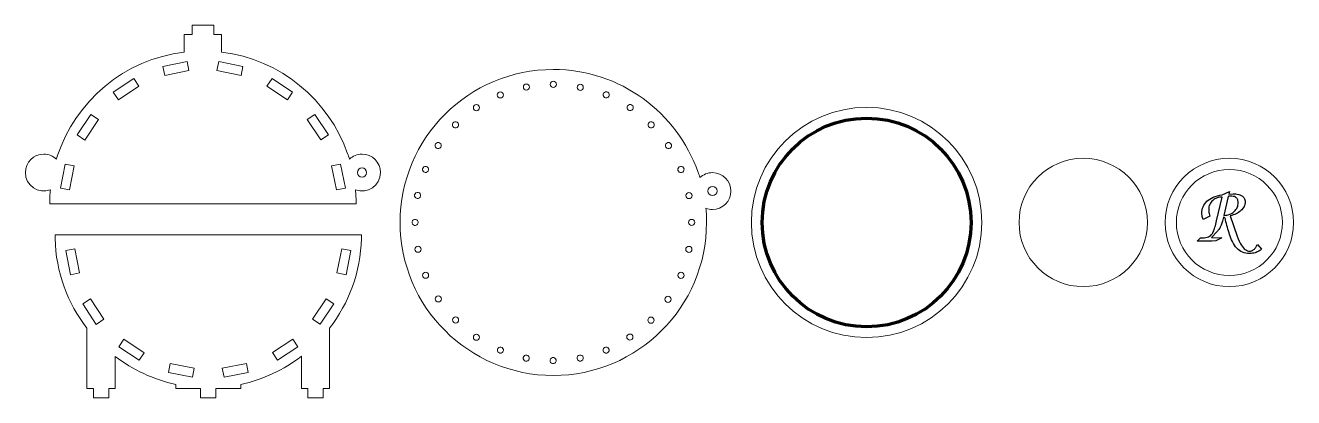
# Model space of a CAD drawing. Header units: centimetres. Extents: x -181 to 252, y -90 to 73.
# Drawn here: x 68.71 to 109.98, y -7.07 to 5.06 of the extents above; entities that cross this region are included whole.
import ezdxf

# ---------------------------------------------------------------- set-up
doc = ezdxf.new("R2010")
doc.units = ezdxf.units.CM
doc.header["$MEASUREMENT"] = 0
doc.layers.add('layer 1', color=7, linetype='Continuous')

msp = doc.modelspace()

# ---------------------------------------------------------------- linework, layer by layer
at = {"layer": 'layer 1', "color": 114, "lineweight": 20}
for centre, major_axis in [((96.08505, -1.36237), (0, 3.75)), ((103.13491, -1.36239), (0, 2.09127))]:
    msp.add_ellipse(centre, major_axis=major_axis, ratio=1, dxfattribs=at)
at = {"layer": 'layer 1', "color": 114, "lineweight": 100}
msp.add_ellipse((96.08505, -1.36237), major_axis=(0, 3.4), ratio=1, dxfattribs=at)
at = {"layer": 'layer 1', "color": 114, "lineweight": 9}
for points, knots in [([(69.49991, -0.75915), (69.49991, -0.75915), (79.46959, -0.75915), (79.46959, -0.75915), (79.46959, -0.75915), (79.46959, -0.75915), (79.46958, -0.75854), (79.46958, -0.75854), (79.46958, -0.75854), (79.46958, -0.75854), (79.47327, -0.75854), (79.47327, -0.75854), (79.47327, -0.75854), (79.47327, -0.60282), (79.46579, -0.44885), (79.45178, -0.29678), (79.45178, -0.29678), (79.84011, -0.44401), (80.26442, -0.15849), (80.26442, 0.26443), (80.26442, 0.26443), (80.26442, 0.59575), (79.99573, 0.86443), (79.66442, 0.86443), (79.66442, 0.86443), (79.50627, 0.86443), (79.36239, 0.80321), (79.2552, 0.70318), (79.2552, 0.70318), (79.23666, 0.7637), (79.21699, 0.82374), (79.19623, 0.88326), (79.19623, 0.88326), (79.19623, 0.88326), (79.19623, 0.87274), (79.19623, 0.87274), (79.19623, 0.87274), (79.19623, 0.87274), (79.19623, 0.87181), (79.19623, 0.87181), (79.19623, 0.87181), (78.58461, 2.63831), (77.0076, 3.95443), (75.09649, 4.18843), (75.09649, 4.18843), (75.09649, 4.18843), (75.09649, 4.76129), (75.09649, 4.76129), (75.09649, 4.76129), (75.09649, 4.76129), (74.83668, 4.76129), (74.83668, 4.76129), (74.83668, 4.76129), (74.83668, 4.76129), (74.83668, 5.06129), (74.83668, 5.06129), (74.83668, 5.06129), (74.83668, 5.06129), (74.13668, 5.06129), (74.13668, 5.06129), (74.13668, 5.06129), (74.13668, 5.06129), (74.13668, 4.76129), (74.13668, 4.76129), (74.13668, 4.76129), (74.13668, 4.76129), (73.87687, 4.76129), (73.87687, 4.76129), (73.87687, 4.76129), (73.87687, 4.76129), (73.87687, 4.18894), (73.87687, 4.18894), (73.87687, 4.18894), (71.93579, 3.95281), (70.33882, 2.60038), (69.74686, 0.79323), (69.74686, 0.79323), (69.74686, 0.79323), (69.74686, 0.79368), (69.74686, 0.79368), (69.74686, 0.79368), (69.74686, 0.79368), (69.71798, 0.70257), (69.71798, 0.70257), (69.71798, 0.70257), (69.71798, 0.70257), (69.7178, 0.70274), (69.7178, 0.70274), (69.7178, 0.70274), (69.61063, 0.80267), (69.46682, 0.86382), (69.30876, 0.86382), (69.30876, 0.86382), (68.97745, 0.86382), (68.70876, 0.59514), (68.70876, 0.26382), (68.70876, 0.26382), (68.70876, -0.16341), (69.13956, -0.44425), (69.5214, -0.29739), (69.5214, -0.29739), (69.50727, -0.45145), (69.49991, -0.60437), (69.49991, -0.75915)], [0, 0, 0, 0, 0.03703704, 0.03703704, 0.03703704, 0.03703704, 0.07407407, 0.07407407, 0.07407407, 0.07407407, 0.11111111, 0.11111111, 0.11111111, 0.11111111, 0.14814815, 0.14814815, 0.14814815, 0.14814815, 0.18518519, 0.18518519, 0.18518519, 0.18518519, 0.22222222, 0.22222222, 0.22222222, 0.22222222, 0.25925926, 0.25925926, 0.25925926, 0.25925926, 0.2962963, 0.2962963, 0.2962963, 0.2962963, 0.33333333, 0.33333333, 0.33333333, 0.33333333, 0.37037037, 0.37037037, 0.37037037, 0.37037037, 0.40740741, 0.40740741, 0.40740741, 0.40740741, 0.44444444, 0.44444444, 0.44444444, 0.44444444, 0.48148148, 0.48148148, 0.48148148, 0.48148148, 0.51851852, 0.51851852, 0.51851852, 0.51851852, 0.55555556, 0.55555556, 0.55555556, 0.55555556, 0.59259259, 0.59259259, 0.59259259, 0.59259259, 0.62962963, 0.62962963, 0.62962963, 0.62962963, 0.66666667, 0.66666667, 0.66666667, 0.66666667, 0.7037037, 0.7037037, 0.7037037, 0.7037037, 0.74074074, 0.74074074, 0.74074074, 0.74074074, 0.77777778, 0.77777778, 0.77777778, 0.77777778, 0.81481481, 0.81481481, 0.81481481, 0.81481481, 0.85185185, 0.85185185, 0.85185185, 0.85185185, 0.88888889, 0.88888889, 0.88888889, 0.88888889, 0.92592593, 0.92592593, 0.92592593, 0.92592593, 1, 1, 1, 1]), ([(74.03035, 3.58561), (74.03035, 3.58561), (73.24586, 3.42881), (73.24586, 3.42881), (73.24586, 3.42881), (73.24586, 3.42881), (73.18706, 3.72299), (73.18706, 3.72299), (73.18706, 3.72299), (73.18706, 3.72299), (73.97156, 3.87978), (73.97156, 3.87978), (73.97156, 3.87978), (73.97156, 3.87978), (74.03035, 3.58561), (74.03035, 3.58561)], [0, 0, 0, 0, 0.2, 0.2, 0.2, 0.2, 0.4, 0.4, 0.4, 0.4, 0.6, 0.6, 0.6, 0.6, 1, 1, 1, 1]), ([(75.72828, 3.42951), (75.72828, 3.42951), (74.94352, 3.58492), (74.94352, 3.58492), (74.94352, 3.58492), (74.94352, 3.58492), (75.0018, 3.8792), (75.0018, 3.8792), (75.0018, 3.8792), (75.0018, 3.8792), (75.78656, 3.72379), (75.78656, 3.72379), (75.78656, 3.72379), (75.78656, 3.72379), (75.72828, 3.42951), (75.72828, 3.42951)], [0, 0, 0, 0, 0.2, 0.2, 0.2, 0.2, 0.4, 0.4, 0.4, 0.4, 0.6, 0.6, 0.6, 0.6, 1, 1, 1, 1]), ([(72.40263, 3.08035), (72.40263, 3.08035), (71.73785, 2.63528), (71.73785, 2.63528), (71.73785, 2.63528), (71.73785, 2.63528), (71.57096, 2.88456), (71.57096, 2.88456), (71.57096, 2.88456), (71.57096, 2.88456), (72.23573, 3.32963), (72.23573, 3.32963), (72.23573, 3.32963), (72.23573, 3.32963), (72.40263, 3.08035), (72.40263, 3.08035)], [0, 0, 0, 0, 0.2, 0.2, 0.2, 0.2, 0.4, 0.4, 0.4, 0.4, 0.6, 0.6, 0.6, 0.6, 1, 1, 1, 1]), ([(77.23647, 2.6357), (77.23647, 2.6357), (76.57092, 3.0796), (76.57092, 3.0796), (76.57092, 3.0796), (76.57092, 3.0796), (76.73737, 3.32918), (76.73737, 3.32918), (76.73737, 3.32918), (76.73737, 3.32918), (77.40293, 2.88528), (77.40293, 2.88528), (77.40293, 2.88528), (77.40293, 2.88528), (77.23647, 2.6357), (77.23647, 2.6357)], [0, 0, 0, 0, 0.2, 0.2, 0.2, 0.2, 0.4, 0.4, 0.4, 0.4, 0.6, 0.6, 0.6, 0.6, 1, 1, 1, 1]), ([(90.6007, 0.26859), (89.92492, 2.22041), (88.0706, 3.62247), (85.88922, 3.62247), (85.88922, 3.62247), (83.13664, 3.62247), (80.90438, 1.39021), (80.90438, -1.36237), (80.90438, -1.36237), (80.90438, -4.11495), (83.13664, -6.34721), (85.88922, -6.34721), (85.88922, -6.34721), (88.6418, -6.34721), (90.87406, -4.11495), (90.87406, -1.36237), (90.87406, -1.36237), (90.87406, -1.36237), (90.87405, -1.36176), (90.87405, -1.36176), (90.87405, -1.36176), (90.87405, -1.36176), (90.87774, -1.36176), (90.87774, -1.36176), (90.87774, -1.36176), (90.87774, -1.20604), (90.87026, -1.05207), (90.85625, -0.9), (90.85625, -0.9), (90.92235, -0.92506), (90.99402, -0.93879), (91.06889, -0.93879), (91.06889, -0.93879), (91.4002, -0.93879), (91.66889, -0.67011), (91.66889, -0.33879), (91.66889, -0.33879), (91.66889, -0.00747), (91.4002, 0.26121), (91.06889, 0.26121), (91.06889, 0.26121), (90.91074, 0.26121), (90.76686, 0.19999), (90.65967, 0.09996), (90.65967, 0.09996), (90.64113, 0.16048), (90.62146, 0.22052), (90.6007, 0.28004), (90.6007, 0.28004), (90.6007, 0.28004), (90.6007, 0.26952), (90.6007, 0.26952), (90.6007, 0.26952), (90.6007, 0.26952), (90.6007, 0.26859), (90.6007, 0.26859)], [0, 0, 0, 0, 0.06666667, 0.06666667, 0.06666667, 0.06666667, 0.13333333, 0.13333333, 0.13333333, 0.13333333, 0.2, 0.2, 0.2, 0.2, 0.26666667, 0.26666667, 0.26666667, 0.26666667, 0.33333333, 0.33333333, 0.33333333, 0.33333333, 0.4, 0.4, 0.4, 0.4, 0.46666667, 0.46666667, 0.46666667, 0.46666667, 0.53333333, 0.53333333, 0.53333333, 0.53333333, 0.6, 0.6, 0.6, 0.6, 0.66666667, 0.66666667, 0.66666667, 0.66666667, 0.73333333, 0.73333333, 0.73333333, 0.73333333, 0.8, 0.8, 0.8, 0.8, 0.86666667, 0.86666667, 0.86666667, 0.86666667, 1, 1, 1, 1]), ([(84.26715, 2.7951), (84.26715, 2.73988), (84.22237, 2.6951), (84.16715, 2.6951), (84.16715, 2.6951), (84.11193, 2.6951), (84.06715, 2.73988), (84.06715, 2.7951), (84.06715, 2.7951), (84.06715, 2.85032), (84.11193, 2.8951), (84.16715, 2.8951), (84.16715, 2.8951), (84.22237, 2.8951), (84.26715, 2.85032), (84.26715, 2.7951)], [0, 0, 0, 0, 0.2, 0.2, 0.2, 0.2, 0.4, 0.4, 0.4, 0.4, 0.6, 0.6, 0.6, 0.6, 1, 1, 1, 1]), ([(85.11564, 3.04809), (85.11564, 2.99287), (85.07086, 2.94809), (85.01564, 2.94809), (85.01564, 2.94809), (84.96042, 2.94809), (84.91564, 2.99287), (84.91564, 3.04809), (84.91564, 3.04809), (84.91564, 3.10331), (84.96042, 3.14809), (85.01564, 3.14809), (85.01564, 3.14809), (85.07086, 3.14809), (85.11564, 3.10331), (85.11564, 3.04809)], [0, 0, 0, 0, 0.2, 0.2, 0.2, 0.2, 0.4, 0.4, 0.4, 0.4, 0.6, 0.6, 0.6, 0.6, 1, 1, 1, 1]), ([(85.98922, 3.13763), (85.98922, 3.08241), (85.94444, 3.03763), (85.88922, 3.03763), (85.88922, 3.03763), (85.834, 3.03763), (85.78922, 3.08241), (85.78922, 3.13763), (85.78922, 3.13763), (85.78922, 3.19285), (85.834, 3.23763), (85.88922, 3.23763), (85.88922, 3.23763), (85.94444, 3.23763), (85.98922, 3.19285), (85.98922, 3.13763)], [0, 0, 0, 0, 0.2, 0.2, 0.2, 0.2, 0.4, 0.4, 0.4, 0.4, 0.6, 0.6, 0.6, 0.6, 1, 1, 1, 1]), ([(86.76509, 2.941), (86.70987, 2.941), (86.66509, 2.98578), (86.66509, 3.041), (86.66509, 3.041), (86.66509, 3.09622), (86.70987, 3.141), (86.76509, 3.141), (86.76509, 3.141), (86.82031, 3.141), (86.86509, 3.09622), (86.86509, 3.041), (86.86509, 3.041), (86.86509, 2.98578), (86.82031, 2.941), (86.76509, 2.941)], [0, 0, 0, 0, 0.2, 0.2, 0.2, 0.2, 0.4, 0.4, 0.4, 0.4, 0.6, 0.6, 0.6, 0.6, 1, 1, 1, 1]), ([(87.66708, 2.71211), (87.62125, 2.6813), (87.5591, 2.69348), (87.5283, 2.73931), (87.5283, 2.73931), (87.49749, 2.78514), (87.50967, 2.84729), (87.5555, 2.87809), (87.5555, 2.87809), (87.60133, 2.9089), (87.66348, 2.89672), (87.69428, 2.85089), (87.69428, 2.85089), (87.72509, 2.80506), (87.71291, 2.74291), (87.66708, 2.71211)], [0, 0, 0, 0, 0.2, 0.2, 0.2, 0.2, 0.4, 0.4, 0.4, 0.4, 0.6, 0.6, 0.6, 0.6, 1, 1, 1, 1]), ([(83.48915, 2.37924), (83.48915, 2.32402), (83.44437, 2.27924), (83.38915, 2.27924), (83.38915, 2.27924), (83.33393, 2.27924), (83.28915, 2.32402), (83.28915, 2.37924), (83.28915, 2.37924), (83.28915, 2.43446), (83.33393, 2.47924), (83.38915, 2.47924), (83.38915, 2.47924), (83.44437, 2.47924), (83.48915, 2.43446), (83.48915, 2.37924)], [0, 0, 0, 0, 0.2, 0.2, 0.2, 0.2, 0.4, 0.4, 0.4, 0.4, 0.6, 0.6, 0.6, 0.6, 1, 1, 1, 1]), ([(88.44624, 2.29843), (88.40041, 2.26763), (88.33827, 2.27981), (88.30746, 2.32564), (88.30746, 2.32564), (88.27666, 2.37146), (88.28884, 2.43361), (88.33467, 2.46442), (88.33467, 2.46442), (88.38049, 2.49522), (88.44264, 2.48304), (88.47345, 2.43721), (88.47345, 2.43721), (88.50425, 2.39139), (88.49207, 2.32924), (88.44624, 2.29843)], [0, 0, 0, 0, 0.2, 0.2, 0.2, 0.2, 0.4, 0.4, 0.4, 0.4, 0.6, 0.6, 0.6, 0.6, 1, 1, 1, 1]), ([(71.09197, 1.99048), (71.09197, 1.99048), (70.64809, 1.32491), (70.64809, 1.32491), (70.64809, 1.32491), (70.64809, 1.32491), (70.39851, 1.49136), (70.39851, 1.49136), (70.39851, 1.49136), (70.39851, 1.49136), (70.84239, 2.15693), (70.84239, 2.15693), (70.84239, 2.15693), (70.84239, 2.15693), (71.09197, 1.99048), (71.09197, 1.99048)], [0, 0, 0, 0, 0.2, 0.2, 0.2, 0.2, 0.4, 0.4, 0.4, 0.4, 0.6, 0.6, 0.6, 0.6, 1, 1, 1, 1]), ([(78.32631, 1.32501), (78.32631, 1.32501), (77.88126, 1.98981), (77.88126, 1.98981), (77.88126, 1.98981), (77.88126, 1.98981), (78.13054, 2.15669), (78.13054, 2.15669), (78.13054, 2.15669), (78.13054, 2.15669), (78.57559, 1.49191), (78.57559, 1.49191), (78.57559, 1.49191), (78.57559, 1.49191), (78.32631, 1.32501), (78.32631, 1.32501)], [0, 0, 0, 0, 0.2, 0.2, 0.2, 0.2, 0.4, 0.4, 0.4, 0.4, 0.6, 0.6, 0.6, 0.6, 1, 1, 1, 1]), ([(82.79052, 1.76428), (82.75995, 1.71829), (82.69788, 1.70578), (82.65188, 1.73634), (82.65188, 1.73634), (82.60589, 1.76691), (82.59338, 1.82899), (82.62394, 1.87498), (82.62394, 1.87498), (82.65451, 1.92097), (82.71659, 1.93348), (82.76258, 1.90292), (82.76258, 1.90292), (82.80857, 1.87235), (82.82108, 1.81028), (82.79052, 1.76428)], [0, 0, 0, 0, 0.2, 0.2, 0.2, 0.2, 0.4, 0.4, 0.4, 0.4, 0.6, 0.6, 0.6, 0.6, 1, 1, 1, 1]), ([(89.12956, 1.73539), (89.08373, 1.70459), (89.02159, 1.71677), (88.99078, 1.7626), (88.99078, 1.7626), (88.95998, 1.80843), (88.97216, 1.87057), (89.01799, 1.90138), (89.01799, 1.90138), (89.06381, 1.93218), (89.12596, 1.92), (89.15677, 1.87417), (89.15677, 1.87417), (89.18757, 1.82835), (89.17539, 1.7662), (89.12956, 1.73539)], [0, 0, 0, 0, 0.2, 0.2, 0.2, 0.2, 0.4, 0.4, 0.4, 0.4, 0.6, 0.6, 0.6, 0.6, 1, 1, 1, 1]), ([(82.22526, 1.08829), (82.1947, 1.04229), (82.13262, 1.02979), (82.08663, 1.06034), (82.08663, 1.06034), (82.04063, 1.09091), (82.02812, 1.15299), (82.05869, 1.19898), (82.05869, 1.19898), (82.08925, 1.24497), (82.15133, 1.25749), (82.19732, 1.22692), (82.19732, 1.22692), (82.24332, 1.19635), (82.25583, 1.13428), (82.22526, 1.08829)], [0, 0, 0, 0, 0.2, 0.2, 0.2, 0.2, 0.4, 0.4, 0.4, 0.4, 0.6, 0.6, 0.6, 0.6, 1, 1, 1, 1]), ([(89.69123, 1.06035), (89.6454, 1.02954), (89.58326, 1.04172), (89.55245, 1.08755), (89.55245, 1.08755), (89.52164, 1.13338), (89.53383, 1.19552), (89.57965, 1.22633), (89.57965, 1.22633), (89.62548, 1.25714), (89.68763, 1.24496), (89.71843, 1.19913), (89.71843, 1.19913), (89.74924, 1.1533), (89.73706, 1.09115), (89.69123, 1.06035)], [0, 0, 0, 0, 0.2, 0.2, 0.2, 0.2, 0.4, 0.4, 0.4, 0.4, 0.6, 0.6, 0.6, 0.6, 1, 1, 1, 1]), ([(70.2982, 0.48227), (70.2982, 0.48227), (70.14281, -0.3025), (70.14281, -0.3025), (70.14281, -0.3025), (70.14281, -0.3025), (69.84853, -0.24423), (69.84853, -0.24423), (69.84853, -0.24423), (69.84853, -0.24423), (70.00392, 0.54054), (70.00392, 0.54054), (70.00392, 0.54054), (70.00392, 0.54054), (70.2982, 0.48227), (70.2982, 0.48227)], [0, 0, 0, 0, 0.2, 0.2, 0.2, 0.2, 0.4, 0.4, 0.4, 0.4, 0.6, 0.6, 0.6, 0.6, 1, 1, 1, 1]), ([(78.83153, -0.30272), (78.83153, -0.30272), (78.67475, 0.48178), (78.67475, 0.48178), (78.67475, 0.48178), (78.67475, 0.48178), (78.96893, 0.54057), (78.96893, 0.54057), (78.96893, 0.54057), (78.96893, 0.54057), (79.1257, -0.24394), (79.1257, -0.24394), (79.1257, -0.24394), (79.1257, -0.24394), (78.83153, -0.30272), (78.83153, -0.30272)], [0, 0, 0, 0, 0.2, 0.2, 0.2, 0.2, 0.4, 0.4, 0.4, 0.4, 0.6, 0.6, 0.6, 0.6, 1, 1, 1, 1]), ([(79.51442, 0.26444), (79.51442, 0.34726), (79.58159, 0.41443), (79.66442, 0.41443), (79.66442, 0.41443), (79.74725, 0.41443), (79.81442, 0.34726), (79.81442, 0.26444), (79.81442, 0.26444), (79.81442, 0.18161), (79.74725, 0.11443), (79.66442, 0.11443), (79.66442, 0.11443), (79.58159, 0.11443), (79.51442, 0.18161), (79.51442, 0.26444)], [0, 0, 0, 0, 0.2, 0.2, 0.2, 0.2, 0.4, 0.4, 0.4, 0.4, 0.6, 0.6, 0.6, 0.6, 1, 1, 1, 1]), ([(81.7884, 0.44979), (81.83438, 0.41922), (81.84689, 0.35715), (81.81633, 0.31115), (81.81633, 0.31115), (81.78576, 0.26517), (81.72369, 0.25266), (81.67769, 0.28322), (81.67769, 0.28322), (81.63171, 0.31378), (81.6192, 0.37586), (81.64976, 0.42186), (81.64976, 0.42186), (81.68032, 0.46784), (81.7424, 0.48035), (81.7884, 0.44979)], [0, 0, 0, 0, 0.2, 0.2, 0.2, 0.2, 0.4, 0.4, 0.4, 0.4, 0.6, 0.6, 0.6, 0.6, 1, 1, 1, 1]), ([(89.96089, 0.30674), (89.93008, 0.35257), (89.94226, 0.41471), (89.98809, 0.44552), (89.98809, 0.44552), (90.03392, 0.47633), (90.09607, 0.46415), (90.12687, 0.41832), (90.12687, 0.41832), (90.15768, 0.37249), (90.1455, 0.31034), (90.09967, 0.27954), (90.09967, 0.27954), (90.05384, 0.24873), (89.9917, 0.26091), (89.96089, 0.30674)], [0, 0, 0, 0, 0.2, 0.2, 0.2, 0.2, 0.4, 0.4, 0.4, 0.4, 0.6, 0.6, 0.6, 0.6, 1, 1, 1, 1]), ([(109.98073, -1.36239), (109.98073, -0.20761), (109.04424, 0.72888), (107.88946, 0.72888), (107.88946, 0.72888), (106.73468, 0.72888), (105.79819, -0.20761), (105.79819, -1.36239), (105.79819, -1.36239), (105.79819, -2.51717), (106.73468, -3.45366), (107.88946, -3.45366), (107.88946, -3.45366), (109.04424, -3.45366), (109.98073, -2.51717), (109.98073, -1.36239)], [0, 0, 0, 0, 0.2, 0.2, 0.2, 0.2, 0.4, 0.4, 0.4, 0.4, 0.6, 0.6, 0.6, 0.6, 1, 1, 1, 1]), ([(106.16369, -1.36239), (106.16369, -0.40944), (106.93651, 0.36338), (107.88946, 0.36338), (107.88946, 0.36338), (108.84241, 0.36338), (109.61523, -0.40944), (109.61523, -1.36239), (109.61523, -1.36239), (109.61523, -2.31534), (108.84241, -3.08816), (107.88946, -3.08816), (107.88946, -3.08816), (106.93651, -3.08816), (106.16369, -2.31534), (106.16369, -1.36239)], [0, 0, 0, 0, 0.2, 0.2, 0.2, 0.2, 0.4, 0.4, 0.4, 0.4, 0.6, 0.6, 0.6, 0.6, 1, 1, 1, 1]), ([(81.52948, -0.39691), (81.57546, -0.42748), (81.58797, -0.48956), (81.55741, -0.53555), (81.55741, -0.53555), (81.52685, -0.58153), (81.46477, -0.59405), (81.41878, -0.56348), (81.41878, -0.56348), (81.37279, -0.53292), (81.36028, -0.47084), (81.39084, -0.42485), (81.39084, -0.42485), (81.4214, -0.37886), (81.48348, -0.36635), (81.52948, -0.39691)], [0, 0, 0, 0, 0.2, 0.2, 0.2, 0.2, 0.4, 0.4, 0.4, 0.4, 0.6, 0.6, 0.6, 0.6, 1, 1, 1, 1]), ([(90.23203, -0.55516), (90.19299, -0.5161), (90.19301, -0.45278), (90.23206, -0.41375), (90.23206, -0.41375), (90.27113, -0.37471), (90.33446, -0.37473), (90.37349, -0.41378), (90.37349, -0.41378), (90.41252, -0.45283), (90.4125, -0.51616), (90.37346, -0.5552), (90.37346, -0.5552), (90.3344, -0.59423), (90.27107, -0.59422), (90.23203, -0.55516)], [0, 0, 0, 0, 0.2, 0.2, 0.2, 0.2, 0.4, 0.4, 0.4, 0.4, 0.6, 0.6, 0.6, 0.6, 1, 1, 1, 1]), ([(90.91889, -0.3388), (90.91889, -0.25597), (90.98606, -0.1888), (91.06889, -0.1888), (91.06889, -0.1888), (91.15172, -0.1888), (91.21889, -0.25597), (91.21889, -0.3388), (91.21889, -0.3388), (91.21889, -0.42162), (91.15172, -0.4888), (91.06889, -0.4888), (91.06889, -0.4888), (90.98606, -0.4888), (90.91889, -0.42162), (90.91889, -0.3388)], [0, 0, 0, 0, 0.2, 0.2, 0.2, 0.2, 0.4, 0.4, 0.4, 0.4, 0.6, 0.6, 0.6, 0.6, 1, 1, 1, 1]), ([(81.44522, -1.27505), (81.49122, -1.30561), (81.50373, -1.3677), (81.47316, -1.41368), (81.47316, -1.41368), (81.4426, -1.45968), (81.38052, -1.47219), (81.33453, -1.44162), (81.33453, -1.44162), (81.28854, -1.41106), (81.27602, -1.34898), (81.30659, -1.30299), (81.30659, -1.30299), (81.33715, -1.257), (81.39924, -1.24448), (81.44522, -1.27505)], [0, 0, 0, 0, 0.2, 0.2, 0.2, 0.2, 0.4, 0.4, 0.4, 0.4, 0.6, 0.6, 0.6, 0.6, 1, 1, 1, 1]), ([(90.31852, -1.29165), (90.35759, -1.25261), (90.42092, -1.25263), (90.45995, -1.29168), (90.45995, -1.29168), (90.49898, -1.33073), (90.49896, -1.39406), (90.45992, -1.4331), (90.45992, -1.4331), (90.42086, -1.47213), (90.35753, -1.47212), (90.31849, -1.43306), (90.31849, -1.43306), (90.27945, -1.394), (90.27947, -1.33068), (90.31852, -1.29165)], [0, 0, 0, 0, 0.2, 0.2, 0.2, 0.2, 0.4, 0.4, 0.4, 0.4, 0.6, 0.6, 0.6, 0.6, 1, 1, 1, 1]), ([(79.64434, -1.76562), (79.64434, -1.76562), (69.67466, -1.76562), (69.67466, -1.76562), (69.67466, -1.76562), (69.67466, -1.80468), (69.67511, -1.84364), (69.676, -1.88249), (69.676, -1.88249), (69.70134, -2.98354), (70.08396, -3.99644), (70.71235, -4.80985), (70.71235, -4.80985), (70.71235, -4.80985), (70.71235, -6.77083), (70.71235, -6.77083), (70.71235, -6.77083), (70.71235, -6.77083), (70.92223, -6.77083), (70.92223, -6.77083), (70.92223, -6.77083), (70.92223, -6.77083), (70.92223, -7.07083), (70.92223, -7.07083), (70.92223, -7.07083), (70.92223, -7.07083), (71.42223, -7.07083), (71.42223, -7.07083), (71.42223, -7.07083), (71.42223, -7.07083), (71.42223, -6.77083), (71.42223, -6.77083), (71.42223, -6.77083), (71.42223, -6.77083), (71.63211, -6.77083), (71.63211, -6.77083), (71.63211, -6.77083), (71.63211, -6.77083), (71.63211, -5.72567), (71.63211, -5.72567), (71.63211, -5.72567), (72.20516, -6.16446), (72.87614, -6.48171), (73.60654, -6.63889), (73.60654, -6.63889), (73.60654, -6.63889), (73.60654, -6.77083), (73.60654, -6.77083), (73.60654, -6.77083), (73.60654, -6.77083), (74.41118, -6.77083), (74.41118, -6.77083), (74.41118, -6.77083), (74.41118, -6.77083), (74.41118, -7.07082), (74.41118, -7.07082), (74.41118, -7.07082), (74.41118, -7.07082), (74.91118, -7.07082), (74.91118, -7.07082), (74.91118, -7.07082), (74.91118, -7.07082), (74.91118, -6.77083), (74.91118, -6.77083), (74.91118, -6.77083), (74.91118, -6.77083), (75.71583, -6.77083), (75.71583, -6.77083), (75.71583, -6.77083), (75.71583, -6.77083), (75.71583, -6.63788), (75.71583, -6.63788), (75.71583, -6.63788), (76.44664, -6.48011), (77.1178, -6.16198), (77.69085, -5.72233), (77.69085, -5.72233), (77.69085, -5.72233), (77.69085, -6.77083), (77.69085, -6.77083), (77.69085, -6.77083), (77.69085, -6.77083), (77.90067, -6.77083), (77.90067, -6.77083), (77.90067, -6.77083), (77.90067, -6.77083), (77.90067, -7.07083), (77.90067, -7.07083), (77.90067, -7.07083), (77.90067, -7.07083), (78.40067, -7.07083), (78.40067, -7.07083), (78.40067, -7.07083), (78.40067, -7.07083), (78.40067, -6.77083), (78.40067, -6.77083), (78.40067, -6.77083), (78.40067, -6.77083), (78.6105, -6.77083), (78.6105, -6.77083), (78.6105, -6.77083), (78.6105, -6.77083), (78.6105, -4.80473), (78.6105, -4.80473), (78.6105, -4.80473), (79.23661, -3.99225), (79.61771, -2.98129), (79.643, -1.88249), (79.643, -1.88249), (79.64389, -1.84364), (79.64434, -1.80468), (79.64434, -1.76562)], [0, 0, 0, 0, 0.03448276, 0.03448276, 0.03448276, 0.03448276, 0.06896552, 0.06896552, 0.06896552, 0.06896552, 0.10344828, 0.10344828, 0.10344828, 0.10344828, 0.13793103, 0.13793103, 0.13793103, 0.13793103, 0.17241379, 0.17241379, 0.17241379, 0.17241379, 0.20689655, 0.20689655, 0.20689655, 0.20689655, 0.24137931, 0.24137931, 0.24137931, 0.24137931, 0.27586207, 0.27586207, 0.27586207, 0.27586207, 0.31034483, 0.31034483, 0.31034483, 0.31034483, 0.34482759, 0.34482759, 0.34482759, 0.34482759, 0.37931034, 0.37931034, 0.37931034, 0.37931034, 0.4137931, 0.4137931, 0.4137931, 0.4137931, 0.44827586, 0.44827586, 0.44827586, 0.44827586, 0.48275862, 0.48275862, 0.48275862, 0.48275862, 0.51724138, 0.51724138, 0.51724138, 0.51724138, 0.55172414, 0.55172414, 0.55172414, 0.55172414, 0.5862069, 0.5862069, 0.5862069, 0.5862069, 0.62068966, 0.62068966, 0.62068966, 0.62068966, 0.65517241, 0.65517241, 0.65517241, 0.65517241, 0.68965517, 0.68965517, 0.68965517, 0.68965517, 0.72413793, 0.72413793, 0.72413793, 0.72413793, 0.75862069, 0.75862069, 0.75862069, 0.75862069, 0.79310345, 0.79310345, 0.79310345, 0.79310345, 0.82758621, 0.82758621, 0.82758621, 0.82758621, 0.86206897, 0.86206897, 0.86206897, 0.86206897, 0.89655172, 0.89655172, 0.89655172, 0.89655172, 0.93103448, 0.93103448, 0.93103448, 0.93103448, 1, 1, 1, 1]), ([(70.31774, -2.22211), (70.31774, -2.22211), (70.47313, -3.00688), (70.47313, -3.00688), (70.47313, -3.00688), (70.47313, -3.00688), (70.17886, -3.06514), (70.17886, -3.06514), (70.17886, -3.06514), (70.17886, -3.06514), (70.02347, -2.28038), (70.02347, -2.28038), (70.02347, -2.28038), (70.02347, -2.28038), (70.31774, -2.22211), (70.31774, -2.22211)], [0, 0, 0, 0, 0.2, 0.2, 0.2, 0.2, 0.4, 0.4, 0.4, 0.4, 0.6, 0.6, 0.6, 0.6, 1, 1, 1, 1]), ([(78.84969, -3.00637), (78.84969, -3.00637), (79.00646, -2.22188), (79.00646, -2.22188), (79.00646, -2.22188), (79.00646, -2.22188), (79.30062, -2.28066), (79.30062, -2.28066), (79.30062, -2.28066), (79.30062, -2.28066), (79.14385, -3.06515), (79.14385, -3.06515), (79.14385, -3.06515), (79.14385, -3.06515), (78.84969, -3.00637), (78.84969, -3.00637)], [0, 0, 0, 0, 0.2, 0.2, 0.2, 0.2, 0.4, 0.4, 0.4, 0.4, 0.6, 0.6, 0.6, 0.6, 1, 1, 1, 1]), ([(81.57868, -2.19601), (81.5998, -2.24703), (81.57555, -2.30553), (81.52453, -2.32665), (81.52453, -2.32665), (81.4735, -2.34777), (81.415, -2.32352), (81.39388, -2.27249), (81.39388, -2.27249), (81.37277, -2.22147), (81.39702, -2.16297), (81.44804, -2.14185), (81.44804, -2.14185), (81.49906, -2.12073), (81.55756, -2.14499), (81.57868, -2.19601)], [0, 0, 0, 0, 0.2, 0.2, 0.2, 0.2, 0.4, 0.4, 0.4, 0.4, 0.6, 0.6, 0.6, 0.6, 1, 1, 1, 1]), ([(90.37037, -2.31265), (90.33131, -2.35168), (90.26798, -2.35167), (90.22894, -2.31261), (90.22894, -2.31261), (90.1899, -2.27355), (90.18992, -2.21023), (90.22897, -2.1712), (90.22897, -2.1712), (90.26804, -2.13216), (90.33137, -2.13218), (90.3704, -2.17123), (90.3704, -2.17123), (90.40943, -2.21028), (90.40941, -2.27361), (90.37037, -2.31265)], [0, 0, 0, 0, 0.2, 0.2, 0.2, 0.2, 0.4, 0.4, 0.4, 0.4, 0.6, 0.6, 0.6, 0.6, 1, 1, 1, 1]), ([(81.69372, -2.9881), (81.74474, -2.96698), (81.80324, -2.99123), (81.82436, -3.04225), (81.82436, -3.04225), (81.84548, -3.09327), (81.82122, -3.15178), (81.7702, -3.17289), (81.7702, -3.17289), (81.71918, -3.19401), (81.66068, -3.16976), (81.63956, -3.11874), (81.63956, -3.11874), (81.61844, -3.06772), (81.64269, -3.00921), (81.69372, -2.9881)], [0, 0, 0, 0, 0.2, 0.2, 0.2, 0.2, 0.4, 0.4, 0.4, 0.4, 0.6, 0.6, 0.6, 0.6, 1, 1, 1, 1]), ([(89.97264, -3.15673), (89.9336, -3.11767), (89.93362, -3.05434), (89.97268, -3.01531), (89.97268, -3.01531), (90.01173, -2.97627), (90.07508, -2.9763), (90.1141, -3.01535), (90.1141, -3.01535), (90.15314, -3.0544), (90.15311, -3.11773), (90.11406, -3.15677), (90.11406, -3.15677), (90.075, -3.1958), (90.01167, -3.19579), (89.97264, -3.15673)], [0, 0, 0, 0, 0.2, 0.2, 0.2, 0.2, 0.4, 0.4, 0.4, 0.4, 0.6, 0.6, 0.6, 0.6, 1, 1, 1, 1]), ([(70.82303, -3.84952), (70.82303, -3.84952), (71.2669, -4.51508), (71.2669, -4.51508), (71.2669, -4.51508), (71.2669, -4.51508), (71.01733, -4.68153), (71.01733, -4.68153), (71.01733, -4.68153), (71.01733, -4.68153), (70.57346, -4.01596), (70.57346, -4.01596), (70.57346, -4.01596), (70.57346, -4.01596), (70.82303, -3.84952), (70.82303, -3.84952)], [0, 0, 0, 0, 0.2, 0.2, 0.2, 0.2, 0.4, 0.4, 0.4, 0.4, 0.6, 0.6, 0.6, 0.6, 1, 1, 1, 1]), ([(78.0562, -4.51439), (78.0562, -4.51439), (78.50125, -3.84962), (78.50125, -3.84962), (78.50125, -3.84962), (78.50125, -3.84962), (78.75052, -4.0165), (78.75052, -4.0165), (78.75052, -4.0165), (78.75052, -4.0165), (78.30547, -4.68128), (78.30547, -4.68128), (78.30547, -4.68128), (78.30547, -4.68128), (78.0562, -4.51439), (78.0562, -4.51439)], [0, 0, 0, 0, 0.2, 0.2, 0.2, 0.2, 0.4, 0.4, 0.4, 0.4, 0.6, 0.6, 0.6, 0.6, 1, 1, 1, 1]), ([(82.11053, -3.76103), (82.16156, -3.73991), (82.22006, -3.76416), (82.24118, -3.81518), (82.24118, -3.81518), (82.26229, -3.8662), (82.23804, -3.92471), (82.18702, -3.94582), (82.18702, -3.94582), (82.136, -3.96694), (82.0775, -3.94269), (82.05638, -3.89167), (82.05638, -3.89167), (82.03526, -3.84065), (82.05951, -3.78215), (82.11053, -3.76103)], [0, 0, 0, 0, 0.2, 0.2, 0.2, 0.2, 0.4, 0.4, 0.4, 0.4, 0.6, 0.6, 0.6, 0.6, 1, 1, 1, 1]), ([(89.55135, -3.93548), (89.51231, -3.89642), (89.51233, -3.83309), (89.55138, -3.79405), (89.55138, -3.79405), (89.59044, -3.75503), (89.65378, -3.75504), (89.6928, -3.79409), (89.6928, -3.79409), (89.73184, -3.83315), (89.73183, -3.89648), (89.69277, -3.93552), (89.69277, -3.93552), (89.65372, -3.97456), (89.59038, -3.97452), (89.55135, -3.93548)], [0, 0, 0, 0, 0.2, 0.2, 0.2, 0.2, 0.4, 0.4, 0.4, 0.4, 0.6, 0.6, 0.6, 0.6, 1, 1, 1, 1]), ([(82.66878, -4.44827), (82.71981, -4.42715), (82.77831, -4.4514), (82.79942, -4.50242), (82.79942, -4.50242), (82.82054, -4.55344), (82.79629, -4.61195), (82.74527, -4.63306), (82.74527, -4.63306), (82.69425, -4.65418), (82.63575, -4.62993), (82.61463, -4.57891), (82.61463, -4.57891), (82.59351, -4.52789), (82.61776, -4.46938), (82.66878, -4.44827)], [0, 0, 0, 0, 0.2, 0.2, 0.2, 0.2, 0.4, 0.4, 0.4, 0.4, 0.6, 0.6, 0.6, 0.6, 1, 1, 1, 1]), ([(88.99677, -4.61636), (88.95773, -4.5773), (88.95775, -4.51397), (88.9968, -4.47493), (88.9968, -4.47493), (89.03586, -4.43589), (89.09919, -4.43593), (89.13822, -4.47498), (89.13822, -4.47498), (89.17726, -4.51403), (89.17724, -4.57736), (89.13819, -4.6164), (89.13819, -4.6164), (89.09913, -4.65543), (89.0358, -4.65542), (88.99677, -4.61636)], [0, 0, 0, 0, 0.2, 0.2, 0.2, 0.2, 0.4, 0.4, 0.4, 0.4, 0.6, 0.6, 0.6, 0.6, 1, 1, 1, 1]), ([(71.91279, -5.15989), (71.91279, -5.15989), (72.57756, -5.60496), (72.57756, -5.60496), (72.57756, -5.60496), (72.57756, -5.60496), (72.41067, -5.85423), (72.41067, -5.85423), (72.41067, -5.85423), (72.41067, -5.85423), (71.7459, -5.40916), (71.7459, -5.40916), (71.7459, -5.40916), (71.7459, -5.40916), (71.91279, -5.15989), (71.91279, -5.15989)], [0, 0, 0, 0, 0.2, 0.2, 0.2, 0.2, 0.4, 0.4, 0.4, 0.4, 0.6, 0.6, 0.6, 0.6, 1, 1, 1, 1]), ([(76.74586, -5.60419), (76.74586, -5.60419), (77.41141, -5.1603), (77.41141, -5.1603), (77.41141, -5.1603), (77.41141, -5.1603), (77.57786, -5.40986), (77.57786, -5.40986), (77.57786, -5.40986), (77.57786, -5.40986), (76.9123, -5.85376), (76.9123, -5.85376), (76.9123, -5.85376), (76.9123, -5.85376), (76.74586, -5.60419), (76.74586, -5.60419)], [0, 0, 0, 0, 0.2, 0.2, 0.2, 0.2, 0.4, 0.4, 0.4, 0.4, 0.6, 0.6, 0.6, 0.6, 1, 1, 1, 1]), ([(83.29641, -5.13873), (83.27529, -5.08771), (83.29954, -5.02921), (83.35056, -5.00809), (83.35056, -5.00809), (83.40159, -4.98697), (83.46009, -5.01122), (83.4812, -5.06224), (83.4812, -5.06224), (83.50232, -5.11327), (83.47807, -5.17177), (83.42705, -5.19288), (83.42705, -5.19288), (83.37603, -5.214), (83.31753, -5.18975), (83.29641, -5.13873)], [0, 0, 0, 0, 0.2, 0.2, 0.2, 0.2, 0.4, 0.4, 0.4, 0.4, 0.6, 0.6, 0.6, 0.6, 1, 1, 1, 1]), ([(88.30896, -5.16718), (88.26992, -5.12812), (88.26994, -5.0648), (88.309, -5.02576), (88.309, -5.02576), (88.34805, -4.98672), (88.41138, -4.98674), (88.4504, -5.0258), (88.4504, -5.0258), (88.48945, -5.06486), (88.48944, -5.12818), (88.45037, -5.16722), (88.45037, -5.16722), (88.41132, -5.20625), (88.34798, -5.20623), (88.30896, -5.16718)], [0, 0, 0, 0, 0.2, 0.2, 0.2, 0.2, 0.4, 0.4, 0.4, 0.4, 0.6, 0.6, 0.6, 0.6, 1, 1, 1, 1]), ([(84.06902, -5.50058), (84.07966, -5.44639), (84.13221, -5.41109), (84.18641, -5.42171), (84.18641, -5.42171), (84.2406, -5.43235), (84.27591, -5.48491), (84.26528, -5.5391), (84.26528, -5.5391), (84.25464, -5.59329), (84.20207, -5.6286), (84.14789, -5.61797), (84.14789, -5.61797), (84.0937, -5.60733), (84.05839, -5.55476), (84.06902, -5.50058)], [0, 0, 0, 0, 0.2, 0.2, 0.2, 0.2, 0.4, 0.4, 0.4, 0.4, 0.6, 0.6, 0.6, 0.6, 1, 1, 1, 1]), ([(84.90988, -5.76411), (84.92052, -5.70991), (84.97308, -5.6746), (85.02726, -5.68524), (85.02726, -5.68524), (85.08146, -5.69588), (85.11676, -5.74845), (85.10614, -5.80263), (85.10614, -5.80263), (85.0955, -5.85683), (85.04293, -5.89214), (84.98875, -5.8815), (84.98875, -5.8815), (84.93456, -5.87086), (84.89923, -5.8183), (84.90988, -5.76411)], [0, 0, 0, 0, 0.2, 0.2, 0.2, 0.2, 0.4, 0.4, 0.4, 0.4, 0.6, 0.6, 0.6, 0.6, 1, 1, 1, 1]), ([(85.78434, -5.84451), (85.79498, -5.79033), (85.84754, -5.75502), (85.90174, -5.76566), (85.90174, -5.76566), (85.95591, -5.7763), (85.99122, -5.82886), (85.98059, -5.88305), (85.98059, -5.88305), (85.96996, -5.93722), (85.91739, -5.97254), (85.8632, -5.96191), (85.8632, -5.96191), (85.80902, -5.95127), (85.77371, -5.8987), (85.78434, -5.84451)], [0, 0, 0, 0, 0.2, 0.2, 0.2, 0.2, 0.4, 0.4, 0.4, 0.4, 0.6, 0.6, 0.6, 0.6, 1, 1, 1, 1]), ([(86.74454, -5.8771), (86.69035, -5.86646), (86.65504, -5.8139), (86.66567, -5.7597), (86.66567, -5.7597), (86.67632, -5.70553), (86.72888, -5.6702), (86.78307, -5.68085), (86.78307, -5.68085), (86.83725, -5.69148), (86.87257, -5.74405), (86.86192, -5.79824), (86.86192, -5.79824), (86.8513, -5.85242), (86.79873, -5.88773), (86.74454, -5.8771)], [0, 0, 0, 0, 0.2, 0.2, 0.2, 0.2, 0.4, 0.4, 0.4, 0.4, 0.6, 0.6, 0.6, 0.6, 1, 1, 1, 1]), ([(87.58808, -5.61888), (87.5339, -5.60825), (87.49856, -5.55568), (87.50921, -5.5015), (87.50921, -5.5015), (87.51984, -5.44731), (87.57242, -5.41198), (87.6266, -5.42264), (87.6266, -5.42264), (87.68079, -5.43326), (87.7161, -5.48583), (87.70546, -5.54002), (87.70546, -5.54002), (87.69483, -5.5942), (87.64227, -5.62952), (87.58808, -5.61888)], [0, 0, 0, 0, 0.2, 0.2, 0.2, 0.2, 0.4, 0.4, 0.4, 0.4, 0.6, 0.6, 0.6, 0.6, 1, 1, 1, 1]), ([(73.4208, -5.95342), (73.4208, -5.95342), (74.20529, -6.11021), (74.20529, -6.11021), (74.20529, -6.11021), (74.20529, -6.11021), (74.14649, -6.40437), (74.14649, -6.40437), (74.14649, -6.40437), (74.14649, -6.40437), (73.36201, -6.24758), (73.36201, -6.24758), (73.36201, -6.24758), (73.36201, -6.24758), (73.4208, -5.95342), (73.4208, -5.95342)], [0, 0, 0, 0, 0.2, 0.2, 0.2, 0.2, 0.4, 0.4, 0.4, 0.4, 0.6, 0.6, 0.6, 0.6, 1, 1, 1, 1]), ([(75.11846, -6.10952), (75.11846, -6.10952), (75.90322, -5.95412), (75.90322, -5.95412), (75.90322, -5.95412), (75.90322, -5.95412), (75.96149, -6.24838), (75.96149, -6.24838), (75.96149, -6.24838), (75.96149, -6.24838), (75.17673, -6.40379), (75.17673, -6.40379), (75.17673, -6.40379), (75.17673, -6.40379), (75.11846, -6.10952), (75.11846, -6.10952)], [0, 0, 0, 0, 0.2, 0.2, 0.2, 0.2, 0.4, 0.4, 0.4, 0.4, 0.6, 0.6, 0.6, 0.6, 1, 1, 1, 1])]:
    msp.add_open_spline(points, degree=3, knots=knots, dxfattribs=at)
at = {"layer": 'layer 1', "color": 114}
for points, knots in [([(107.47347, -1.31204), (107.45536, -1.388), (107.4377, -1.45512), (107.42092, -1.51386), (107.42092, -1.51386), (107.40414, -1.57259), (107.38647, -1.62338), (107.36704, -1.66577), (107.36704, -1.66577), (107.34761, -1.70816), (107.32465, -1.74305), (107.29859, -1.77043), (107.29859, -1.77043), (107.26724, -1.80311), (107.22308, -1.82784), (107.16611, -1.8455), (107.16611, -1.8455), (107.10914, -1.86317), (107.03584, -1.86891), (106.94619, -1.86317), (106.94619, -1.86317), (106.94619, -1.86317), (106.84551, -1.97445), (106.84551, -1.97445), (106.84551, -1.97445), (106.84551, -1.97445), (106.96209, -1.97445), (106.96209, -1.97445), (106.96209, -1.97445), (106.96209, -1.97445), (107.31449, -1.96915), (107.31449, -1.96915), (107.31449, -1.96915), (107.31449, -1.96915), (107.45227, -1.9612), (107.45227, -1.9612), (107.45227, -1.9612), (107.45227, -1.9612), (107.64834, -1.86317), (107.64834, -1.86317), (107.64834, -1.86317), (107.64834, -1.86317), (107.30389, -1.85522), (107.30389, -1.85522), (107.30389, -1.85522), (107.32376, -1.83579), (107.34629, -1.81238), (107.37146, -1.78589), (107.37146, -1.78589), (107.39663, -1.75939), (107.42224, -1.73201), (107.44786, -1.70375), (107.44786, -1.70375), (107.47391, -1.67548), (107.49731, -1.64899), (107.51807, -1.62426), (107.51807, -1.62426), (107.53927, -1.59953), (107.55517, -1.57921), (107.56621, -1.56376), (107.56621, -1.56376), (107.58475, -1.53682), (107.60109, -1.50591), (107.61522, -1.4719), (107.61522, -1.4719), (107.62935, -1.43746), (107.64304, -1.39727), (107.65585, -1.35179), (107.65585, -1.35179), (107.66866, -1.3063), (107.68235, -1.25331), (107.69604, -1.19281), (107.69604, -1.19281), (107.71105, -1.19369), (107.72253, -1.19767), (107.73092, -1.20429), (107.73092, -1.20429), (107.73976, -1.21092), (107.74638, -1.22063), (107.75124, -1.23344), (107.75124, -1.23344), (107.7561, -1.24624), (107.76095, -1.2617), (107.76493, -1.28025), (107.76493, -1.28025), (107.78436, -1.35841), (107.80423, -1.43746), (107.82543, -1.51783), (107.82543, -1.51783), (107.84707, -1.5982), (107.87047, -1.67769), (107.89697, -1.75542), (107.89697, -1.75542), (107.92302, -1.83314), (107.95349, -1.90689), (107.9875, -1.9771), (107.9875, -1.9771), (108.03122, -2.06807), (108.07979, -2.14226), (108.13278, -2.20055), (108.13278, -2.20055), (108.18622, -2.25884), (108.24628, -2.30212), (108.31384, -2.33038), (108.31384, -2.33038), (108.38097, -2.35821), (108.45781, -2.3719), (108.54392, -2.3719), (108.54392, -2.3719), (108.6159, -2.37101), (108.67728, -2.36351), (108.72807, -2.34849), (108.72807, -2.34849), (108.77841, -2.33348), (108.82036, -2.31581), (108.85348, -2.29461), (108.85348, -2.29461), (108.88705, -2.27342), (108.91354, -2.25355), (108.93341, -2.23411), (108.93341, -2.23411), (108.93341, -2.23411), (108.80358, -2.07514), (108.80358, -2.07514), (108.80358, -2.07514), (108.79696, -2.09103), (108.7868, -2.11135), (108.77267, -2.13564), (108.77267, -2.13564), (108.75898, -2.15993), (108.74132, -2.18466), (108.71968, -2.20938), (108.71968, -2.20938), (108.69848, -2.23411), (108.67331, -2.25487), (108.6446, -2.27165), (108.6446, -2.27165), (108.61546, -2.28843), (108.58322, -2.29726), (108.54657, -2.29771), (108.54657, -2.29771), (108.50197, -2.29815), (108.45604, -2.28137), (108.40879, -2.24736), (108.40879, -2.24736), (108.36109, -2.21336), (108.31473, -2.16081), (108.26968, -2.08927), (108.26968, -2.08927), (108.2242, -2.01773), (108.18224, -1.92543), (108.14382, -1.81282), (108.14382, -1.81282), (108.14382, -1.81282), (107.91861, -1.14777), (107.91861, -1.14777), (107.91861, -1.14777), (107.98617, -1.13187), (108.04888, -1.10891), (108.10761, -1.07976), (108.10761, -1.07976), (108.16635, -1.05061), (108.21801, -1.01617), (108.26262, -0.97598), (108.26262, -0.97598), (108.30678, -0.93624), (108.34166, -0.89208), (108.36639, -0.8435), (108.36639, -0.8435), (108.39157, -0.79537), (108.40393, -0.7437), (108.40349, -0.68938), (108.40349, -0.68938), (108.40172, -0.6408), (108.39157, -0.60062), (108.37213, -0.56838), (108.37213, -0.56838), (108.3527, -0.53659), (108.32753, -0.51097), (108.29706, -0.49198), (108.29706, -0.49198), (108.26659, -0.47299), (108.23391, -0.4593), (108.19947, -0.45047), (108.19947, -0.45047), (108.16458, -0.4412), (108.13146, -0.4359), (108.09922, -0.43369), (108.09922, -0.43369), (108.06699, -0.43148), (108.03961, -0.43104), (108.01664, -0.43237), (108.01664, -0.43237), (108.01664, -0.43237), (107.86826, -0.43767), (107.86826, -0.43767), (107.86826, -0.43767), (107.86826, -0.43767), (107.88946, -0.35288), (107.88946, -0.35288), (107.88946, -0.35288), (107.88946, -0.35288), (107.65364, -0.46681), (107.65364, -0.46681), (107.65364, -0.46681), (107.54368, -0.47873), (107.44741, -0.50214), (107.36528, -0.53835), (107.36528, -0.53835), (107.28314, -0.57412), (107.21469, -0.61872), (107.15993, -0.67216), (107.15993, -0.67216), (107.10517, -0.72559), (107.06366, -0.78477), (107.03628, -0.84968), (107.03628, -0.84968), (107.00846, -0.9146), (106.99477, -0.98216), (106.99389, -1.05238), (106.99389, -1.05238), (106.99344, -1.07667), (106.99565, -1.10581), (107.00095, -1.13982), (107.00095, -1.13982), (107.00581, -1.17338), (107.01685, -1.21577), (107.03363, -1.267), (107.03363, -1.267), (107.03363, -1.267), (107.25355, -1.15572), (107.25355, -1.15572), (107.25355, -1.15572), (107.24383, -1.12171), (107.23633, -1.09301), (107.23103, -1.0696), (107.23103, -1.0696), (107.22573, -1.04664), (107.22175, -1.02588), (107.21955, -1.00734), (107.21955, -1.00734), (107.21734, -0.98923), (107.21645, -0.97068), (107.21645, -0.95169), (107.21645, -0.95169), (107.2169, -0.88325), (107.22882, -0.82319), (107.25222, -0.77152), (107.25222, -0.77152), (107.27519, -0.71985), (107.30742, -0.67613), (107.34805, -0.64125), (107.34805, -0.64125), (107.38912, -0.60636), (107.43593, -0.57986), (107.48937, -0.5622), (107.48937, -0.5622), (107.54236, -0.54453), (107.59888, -0.5357), (107.65894, -0.5357), (107.65894, -0.5357), (107.65894, -0.5357), (107.47347, -1.31204), (107.47347, -1.31204)], [0, 0, 0, 0, 0.01492537, 0.01492537, 0.01492537, 0.01492537, 0.02985075, 0.02985075, 0.02985075, 0.02985075, 0.04477612, 0.04477612, 0.04477612, 0.04477612, 0.05970149, 0.05970149, 0.05970149, 0.05970149, 0.07462687, 0.07462687, 0.07462687, 0.07462687, 0.08955224, 0.08955224, 0.08955224, 0.08955224, 0.10447761, 0.10447761, 0.10447761, 0.10447761, 0.11940299, 0.11940299, 0.11940299, 0.11940299, 0.13432836, 0.13432836, 0.13432836, 0.13432836, 0.14925373, 0.14925373, 0.14925373, 0.14925373, 0.1641791, 0.1641791, 0.1641791, 0.1641791, 0.17910448, 0.17910448, 0.17910448, 0.17910448, 0.19402985, 0.19402985, 0.19402985, 0.19402985, 0.20895522, 0.20895522, 0.20895522, 0.20895522, 0.2238806, 0.2238806, 0.2238806, 0.2238806, 0.23880597, 0.23880597, 0.23880597, 0.23880597, 0.25373134, 0.25373134, 0.25373134, 0.25373134, 0.26865672, 0.26865672, 0.26865672, 0.26865672, 0.28358209, 0.28358209, 0.28358209, 0.28358209, 0.29850746, 0.29850746, 0.29850746, 0.29850746, 0.31343284, 0.31343284, 0.31343284, 0.31343284, 0.32835821, 0.32835821, 0.32835821, 0.32835821, 0.34328358, 0.34328358, 0.34328358, 0.34328358, 0.35820896, 0.35820896, 0.35820896, 0.35820896, 0.37313433, 0.37313433, 0.37313433, 0.37313433, 0.3880597, 0.3880597, 0.3880597, 0.3880597, 0.40298507, 0.40298507, 0.40298507, 0.40298507, 0.41791045, 0.41791045, 0.41791045, 0.41791045, 0.43283582, 0.43283582, 0.43283582, 0.43283582, 0.44776119, 0.44776119, 0.44776119, 0.44776119, 0.46268657, 0.46268657, 0.46268657, 0.46268657, 0.47761194, 0.47761194, 0.47761194, 0.47761194, 0.49253731, 0.49253731, 0.49253731, 0.49253731, 0.50746269, 0.50746269, 0.50746269, 0.50746269, 0.52238806, 0.52238806, 0.52238806, 0.52238806, 0.53731343, 0.53731343, 0.53731343, 0.53731343, 0.55223881, 0.55223881, 0.55223881, 0.55223881, 0.56716418, 0.56716418, 0.56716418, 0.56716418, 0.58208955, 0.58208955, 0.58208955, 0.58208955, 0.59701493, 0.59701493, 0.59701493, 0.59701493, 0.6119403, 0.6119403, 0.6119403, 0.6119403, 0.62686567, 0.62686567, 0.62686567, 0.62686567, 0.64179104, 0.64179104, 0.64179104, 0.64179104, 0.65671642, 0.65671642, 0.65671642, 0.65671642, 0.67164179, 0.67164179, 0.67164179, 0.67164179, 0.68656716, 0.68656716, 0.68656716, 0.68656716, 0.70149254, 0.70149254, 0.70149254, 0.70149254, 0.71641791, 0.71641791, 0.71641791, 0.71641791, 0.73134328, 0.73134328, 0.73134328, 0.73134328, 0.74626866, 0.74626866, 0.74626866, 0.74626866, 0.76119403, 0.76119403, 0.76119403, 0.76119403, 0.7761194, 0.7761194, 0.7761194, 0.7761194, 0.79104478, 0.79104478, 0.79104478, 0.79104478, 0.80597015, 0.80597015, 0.80597015, 0.80597015, 0.82089552, 0.82089552, 0.82089552, 0.82089552, 0.8358209, 0.8358209, 0.8358209, 0.8358209, 0.85074627, 0.85074627, 0.85074627, 0.85074627, 0.86567164, 0.86567164, 0.86567164, 0.86567164, 0.88059701, 0.88059701, 0.88059701, 0.88059701, 0.89552239, 0.89552239, 0.89552239, 0.89552239, 0.91044776, 0.91044776, 0.91044776, 0.91044776, 0.92537313, 0.92537313, 0.92537313, 0.92537313, 0.94029851, 0.94029851, 0.94029851, 0.94029851, 0.95522388, 0.95522388, 0.95522388, 0.95522388, 0.97014925, 0.97014925, 0.97014925, 0.97014925, 1, 1, 1, 1]), ([(107.85501, -0.51186), (107.86694, -0.51053), (107.8793, -0.50921), (107.89211, -0.50832), (107.89211, -0.50832), (107.90492, -0.507), (107.91728, -0.50656), (107.9292, -0.50656), (107.9292, -0.50656), (107.95614, -0.50567), (107.98396, -0.507), (108.01223, -0.51097), (108.01223, -0.51097), (108.04093, -0.5145), (108.06787, -0.52422), (108.09348, -0.541), (108.09348, -0.541), (108.11865, -0.5569), (108.13853, -0.57898), (108.15266, -0.60724), (108.15266, -0.60724), (108.16635, -0.6355), (108.1743, -0.67083), (108.17562, -0.71323), (108.17562, -0.71323), (108.17739, -0.77108), (108.16723, -0.82495), (108.14515, -0.87485), (108.14515, -0.87485), (108.12351, -0.92431), (108.09127, -0.96803), (108.04932, -1.00601), (108.04932, -1.00601), (108.00781, -1.04355), (107.95747, -1.07358), (107.89962, -1.09566), (107.89962, -1.09566), (107.84133, -1.1173), (107.77729, -1.12966), (107.70664, -1.13187), (107.70664, -1.13187), (107.70664, -1.13187), (107.85501, -0.51186), (107.85501, -0.51186)], [0, 0, 0, 0, 0.08333333, 0.08333333, 0.08333333, 0.08333333, 0.16666667, 0.16666667, 0.16666667, 0.16666667, 0.25, 0.25, 0.25, 0.25, 0.33333333, 0.33333333, 0.33333333, 0.33333333, 0.41666667, 0.41666667, 0.41666667, 0.41666667, 0.5, 0.5, 0.5, 0.5, 0.58333333, 0.58333333, 0.58333333, 0.58333333, 0.66666667, 0.66666667, 0.66666667, 0.66666667, 0.75, 0.75, 0.75, 0.75, 0.83333333, 0.83333333, 0.83333333, 0.83333333, 1, 1, 1, 1])]:
    msp.add_open_spline(points, degree=3, knots=knots, dxfattribs=at)

doc.saveas('drawing.dxf')
